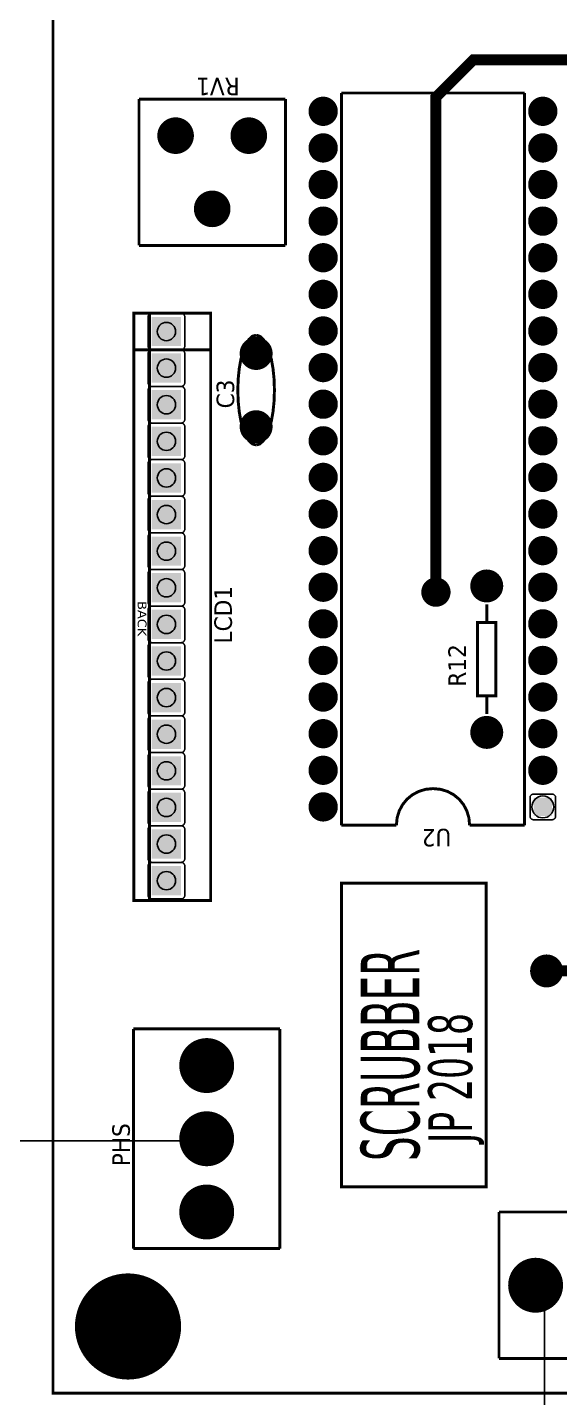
# Model space of a CAD drawing. Header units: millimetres. Extents: x 123.5 to 144.3, y 105.4 to 121.6.
# Drawn here: x 127.1 to 129.28, y 108.23 to 113.84 of the extents above; entities that cross this region are included whole.
import ezdxf

# ---------------------------------------------------------------- set-up
doc = ezdxf.new("R2010")
doc.units = ezdxf.units.MM
doc.layers.add('DESC', color=250, linetype='Continuous')
doc.layers.add('WIRES', color=7, linetype='Continuous')
doc.styles.get("Standard").update_dxf_attribs({"font": 'tahoma.ttf'})

# ---------------------------------------------------------------- blocks, each defined once
blk = doc.blocks.new('EPAD')
at = {"const_width": 0.5}
blk.add_lwpolyline([(-0.25, 0, 1), (0.25, 0, 1)], format="xyb", close=True, dxfattribs=at)
blk = doc.blocks.new('RPAD')
blk.add_trace([(-0.5, -0.5), (-0.5, 0.5), (0.5, -0.5), (0.5, 0.5)])
blk = doc.blocks.new('Scrubber')
for points, const_width in [([(127.9875, 110.0638), (134.1975, 110.0638), (134.1975, 114.0288), (127.9875, 114.0288), (127.9875, 110.0638)], 0.008), ([(127.9875, 110.0638), (134.1975, 110.0638), (134.1975, 114.0288), (127.9875, 114.0288), (127.9875, 110.0638)], 0.008), ([(128.3825, 113.8088), (128.3825, 113.4088)], 0.008), ([(128.9825, 113.8088), (128.3825, 113.8088)], 0.008), ([(128.3825, 113.8088), (128.3825, 113.4088)], 0.008), ([(128.9825, 113.8088), (128.3825, 113.8088)], 0.008), ([(128.9825, 113.8088), (128.9825, 113.4088)], 0.008), ([(128.9825, 113.8088), (128.9825, 113.4088)], 0.008), ([(129.3335, 113.5979), (130.9375, 113.5979), (130.9375, 113.8082), (129.3335, 113.8082), (129.3335, 113.5979)], 0.008), ([(129.3335, 113.5979), (130.9375, 113.5979), (130.9375, 113.8082), (129.3335, 113.8082), (129.3335, 113.5979)], 0.008), ([(130.8375, 113.6019), (130.8375, 113.8042)], 0.008), ([(130.8375, 113.6019), (130.8375, 113.8042)], 0.008), ([(131.1225, 113.7938), (131.1225, 113.3938)], 0.008), ([(131.5225, 113.7938), (131.1225, 113.7938)], 0.008), ([(131.1225, 113.7938), (131.1225, 113.3938)], 0.008), ([(131.5225, 113.7938), (131.1225, 113.7938)], 0.008), ([(131.5225, 113.3938), (131.5225, 113.7938)], 0.008), ([(131.5225, 113.3938), (131.5225, 113.7938)], 0.008), ([(130.9348, 113.7649), (129.3363, 113.7649)], 0.008), ([(130.9348, 113.7649), (129.3363, 113.7649)], 0.008), ([(130.5775, 113.4738), (130.5805, 113.484), (130.589, 113.4934), (130.6026, 113.5019), (130.6206, 113.5093), (130.6427, 113.5154), (130.6682, 113.5199), (130.6967, 113.5228), (130.7275, 113.5238)], 0.008), ([(130.5775, 113.4738), (130.5805, 113.484), (130.589, 113.4934), (130.6026, 113.5019), (130.6206, 113.5093), (130.6427, 113.5154), (130.6682, 113.5199), (130.6967, 113.5228), (130.7275, 113.5238)], 0.008), ([(130.8775, 113.4738), (130.8745, 113.484), (130.8659, 113.4934), (130.8522, 113.5019), (130.834, 113.5093), (130.8119, 113.5154), (130.7864, 113.5199), (130.7581, 113.5228), (130.7275, 113.5238)], 0.008), ([(130.8775, 113.4738), (130.8745, 113.484), (130.8659, 113.4934), (130.8522, 113.5019), (130.834, 113.5093), (130.8119, 113.5154), (130.7864, 113.5199), (130.7581, 113.5228), (130.7275, 113.5238)], 0.008), ([(130.5775, 113.4738), (130.5805, 113.4636), (130.589, 113.4542), (130.6026, 113.4457), (130.6206, 113.4383), (130.6427, 113.4322), (130.6682, 113.4277), (130.6967, 113.4248), (130.7275, 113.4238)], 0.008), ([(130.5775, 113.4738), (130.5805, 113.4636), (130.589, 113.4542), (130.6026, 113.4457), (130.6206, 113.4383), (130.6427, 113.4322), (130.6682, 113.4277), (130.6967, 113.4248), (130.7275, 113.4238)], 0.008), ([(130.8775, 113.4738), (130.8745, 113.4636), (130.8659, 113.4542), (130.8522, 113.4457), (130.834, 113.4383), (130.8119, 113.4322), (130.7864, 113.4277), (130.7581, 113.4248), (130.7275, 113.4238)], 0.008), ([(130.8775, 113.4738), (130.8745, 113.4636), (130.8659, 113.4542), (130.8522, 113.4457), (130.834, 113.4383), (130.8119, 113.4322), (130.7864, 113.4277), (130.7581, 113.4248), (130.7275, 113.4238)], 0.008), ([(128.3825, 113.4088), (128.9825, 113.4088)], 0.008), ([(128.3825, 113.4088), (128.9825, 113.4088)], 0.008), ([(131.5225, 113.3938), (131.1225, 113.3938)], 0.008), ([(131.5225, 113.3938), (131.1225, 113.3938)], 0.008), ([(128.5509, 112.8453), (129.3809, 112.8453), (129.3809, 113.2403), (128.5509, 113.2403), (128.5509, 112.8453)], 0.008), ([(128.5509, 112.8453), (129.3809, 112.8453), (129.3809, 113.2403), (128.5509, 113.2403), (128.5509, 112.8453)], 0.008), ([(129.539, 113.0906), (129.539, 113.2406)], 0.008), ([(129.539, 113.2406), (131.539, 113.2406)], 0.008), ([(129.539, 113.0906), (129.539, 113.2406)], 0.008), ([(129.539, 113.2406), (131.539, 113.2406)], 0.008), ([(131.539, 113.2406), (131.539, 112.7406)], 0.008), ([(131.539, 113.2406), (131.539, 112.7406)], 0.008), ([(129.639, 112.9906), (129.637, 113.0109), (129.6312, 113.0298), (129.6221, 113.0468), (129.61, 113.0616), (129.5952, 113.0737), (129.5782, 113.0828), (129.5593, 113.0886), (129.539, 113.0906)], 0.008), ([(129.639, 112.9906), (129.637, 113.0109), (129.6312, 113.0298), (129.6221, 113.0468), (129.61, 113.0616), (129.5952, 113.0737), (129.5782, 113.0828), (129.5593, 113.0886), (129.539, 113.0906)], 0.008), ([(129.639, 112.9906), (129.637, 112.9699), (129.6312, 112.9509), (129.6221, 112.9339), (129.61, 112.9192), (129.5952, 112.9072), (129.5782, 112.8982), (129.5593, 112.8925), (129.539, 112.8906)], 0.008), ([(129.639, 112.9906), (129.637, 112.9699), (129.6312, 112.9509), (129.6221, 112.9339), (129.61, 112.9192), (129.5952, 112.9072), (129.5782, 112.8982), (129.5593, 112.8925), (129.539, 112.8906)], 0.008), ([(130.1756, 112.9826), (131.5273, 112.9826), (131.6293, 112.8806), (131.6293, 112.0121), (131.6609, 111.9806), (131.6609, 111.9053)], 0.03), ([(129.539, 112.7406), (129.539, 112.8906)], 0.008), ([(129.539, 112.7406), (129.539, 112.8906)], 0.008), ([(129.8925, 112.8438), (129.8425, 112.8438)], 0.008), ([(129.8925, 112.8438), (129.8425, 112.8438)], 0.008), ([(129.8925, 112.8188), (130.0925, 112.8188), (130.0925, 112.8688), (129.8925, 112.8688), (129.8925, 112.8188)], 0.008), ([(129.8925, 112.8188), (130.0925, 112.8188), (130.0925, 112.8688), (129.8925, 112.8688), (129.8925, 112.8188)], 0.008), ([(130.1425, 112.8438), (130.0925, 112.8438)], 0.008), ([(130.1425, 112.8438), (130.0925, 112.8438)], 0.008), ([(128.4824, 112.8103), (128.0824, 112.8103)], 0.008), ([(128.0824, 112.8103), (128.0824, 112.4103)], 0.008), ([(128.4824, 112.8103), (128.0824, 112.8103)], 0.008), ([(128.0824, 112.8103), (128.0824, 112.4103)], 0.008), ([(128.4824, 112.8103), (128.4824, 112.4103)], 0.008), ([(128.4824, 112.8103), (128.4824, 112.4103)], 0.008), ([(129.539, 112.7406), (131.539, 112.7406)], 0.008), ([(129.539, 112.7406), (131.539, 112.7406)], 0.008), ([(129.1409, 112.6803), (129.1409, 112.6063), (129.1536, 112.5936), (129.1346, 112.5936)], 0.03)]:
    blk.add_lwpolyline(points, dxfattribs=dict(const_width=const_width))
for points in [[(129.4275, 113.6688), (129.3475, 113.6688), (129.3465, 113.6689), (129.3455, 113.669), (129.3445, 113.6693), (129.3436, 113.6696), (129.3427, 113.67), (129.3419, 113.6705), (129.3411, 113.6711), (129.3404, 113.6717), (129.3398, 113.6724), (129.3392, 113.6732), (129.3387, 113.674), (129.3383, 113.6749), (129.338, 113.6758), (129.3377, 113.6768), (129.3376, 113.6778), (129.3375, 113.6788), (129.3375, 113.7588), (129.3376, 113.7598), (129.3377, 113.7609), (129.338, 113.7618), (129.3383, 113.7627), (129.3387, 113.7636), (129.3392, 113.7644), (129.3398, 113.7652), (129.3404, 113.7659), (129.3411, 113.7666), (129.3419, 113.7671), (129.3427, 113.7676), (129.3436, 113.768), (129.3445, 113.7684), (129.3455, 113.7686), (129.3465, 113.7688), (129.3475, 113.7688), (129.4275, 113.7688), (129.4286, 113.7688), (129.4296, 113.7686), (129.4305, 113.7684), (129.4315, 113.768), (129.4323, 113.7676), (129.4332, 113.7671), (129.4339, 113.7666), (129.4346, 113.7659), (129.4353, 113.7652), (129.4358, 113.7644), (129.4363, 113.7636), (129.4368, 113.7627), (129.4371, 113.7618), (129.4373, 113.7609), (129.4375, 113.7598), (129.4375, 113.7588), (129.4375, 113.6788), (129.4375, 113.6778), (129.4373, 113.6768), (129.4371, 113.6758), (129.4368, 113.6749), (129.4363, 113.674), (129.4358, 113.6732), (129.4353, 113.6724), (129.4346, 113.6717), (129.4339, 113.6711), (129.4332, 113.6705), (129.4323, 113.67), (129.4315, 113.6696), (129.4305, 113.6693), (129.4296, 113.669), (129.4286, 113.6689), (129.4275, 113.6688)], [(129.5275, 113.6688), (129.4475, 113.6688), (129.4465, 113.6689), (129.4455, 113.669), (129.4445, 113.6693), (129.4436, 113.6696), (129.4427, 113.67), (129.4419, 113.6705), (129.4411, 113.6711), (129.4404, 113.6717), (129.4398, 113.6724), (129.4392, 113.6732), (129.4387, 113.674), (129.4383, 113.6749), (129.438, 113.6758), (129.4377, 113.6768), (129.4376, 113.6778), (129.4375, 113.6788), (129.4375, 113.7588), (129.4376, 113.7598), (129.4377, 113.7609), (129.438, 113.7618), (129.4383, 113.7627), (129.4387, 113.7636), (129.4392, 113.7644), (129.4398, 113.7652), (129.4404, 113.7659), (129.4411, 113.7666), (129.4419, 113.7671), (129.4427, 113.7676), (129.4436, 113.768), (129.4445, 113.7684), (129.4455, 113.7686), (129.4465, 113.7688), (129.4475, 113.7688), (129.5275, 113.7688), (129.5286, 113.7688), (129.5296, 113.7686), (129.5305, 113.7684), (129.5315, 113.768), (129.5323, 113.7676), (129.5332, 113.7671), (129.5339, 113.7666), (129.5346, 113.7659), (129.5353, 113.7652), (129.5358, 113.7644), (129.5363, 113.7636), (129.5368, 113.7627), (129.5371, 113.7618), (129.5373, 113.7609), (129.5375, 113.7598), (129.5375, 113.7588), (129.5375, 113.6788), (129.5375, 113.6778), (129.5373, 113.6768), (129.5371, 113.6758), (129.5368, 113.6749), (129.5363, 113.674), (129.5358, 113.6732), (129.5353, 113.6724), (129.5346, 113.6717), (129.5339, 113.6711), (129.5332, 113.6705), (129.5323, 113.67), (129.5315, 113.6696), (129.5305, 113.6693), (129.5296, 113.669), (129.5286, 113.6689), (129.5275, 113.6688)], [(129.6275, 113.6688), (129.5475, 113.6688), (129.5465, 113.6689), (129.5455, 113.669), (129.5445, 113.6693), (129.5436, 113.6696), (129.5427, 113.67), (129.5419, 113.6705), (129.5411, 113.6711), (129.5404, 113.6717), (129.5398, 113.6724), (129.5392, 113.6732), (129.5387, 113.674), (129.5383, 113.6749), (129.538, 113.6758), (129.5377, 113.6768), (129.5376, 113.6778), (129.5375, 113.6788), (129.5375, 113.7588), (129.5376, 113.7598), (129.5377, 113.7609), (129.538, 113.7618), (129.5383, 113.7627), (129.5387, 113.7636), (129.5392, 113.7644), (129.5398, 113.7652), (129.5404, 113.7659), (129.5411, 113.7666), (129.5419, 113.7671), (129.5427, 113.7676), (129.5436, 113.768), (129.5445, 113.7684), (129.5455, 113.7686), (129.5465, 113.7688), (129.5475, 113.7688), (129.6275, 113.7688), (129.6286, 113.7688), (129.6296, 113.7686), (129.6305, 113.7684), (129.6315, 113.768), (129.6323, 113.7676), (129.6332, 113.7671), (129.6339, 113.7666), (129.6346, 113.7659), (129.6353, 113.7652), (129.6358, 113.7644), (129.6363, 113.7636), (129.6368, 113.7627), (129.6371, 113.7618), (129.6373, 113.7609), (129.6375, 113.7598), (129.6375, 113.7588), (129.6375, 113.6788), (129.6375, 113.6778), (129.6373, 113.6768), (129.6371, 113.6758), (129.6368, 113.6749), (129.6363, 113.674), (129.6358, 113.6732), (129.6353, 113.6724), (129.6346, 113.6717), (129.6339, 113.6711), (129.6332, 113.6705), (129.6323, 113.67), (129.6315, 113.6696), (129.6305, 113.6693), (129.6296, 113.669), (129.6286, 113.6689), (129.6275, 113.6688)], [(129.7275, 113.6688), (129.6475, 113.6688), (129.6465, 113.6689), (129.6455, 113.669), (129.6445, 113.6693), (129.6436, 113.6696), (129.6427, 113.67), (129.6419, 113.6705), (129.6411, 113.6711), (129.6404, 113.6717), (129.6398, 113.6724), (129.6392, 113.6732), (129.6387, 113.674), (129.6383, 113.6749), (129.638, 113.6758), (129.6377, 113.6768), (129.6376, 113.6778), (129.6375, 113.6788), (129.6375, 113.7588), (129.6376, 113.7598), (129.6377, 113.7609), (129.638, 113.7618), (129.6383, 113.7627), (129.6387, 113.7636), (129.6392, 113.7644), (129.6398, 113.7652), (129.6404, 113.7659), (129.6411, 113.7666), (129.6419, 113.7671), (129.6427, 113.7676), (129.6436, 113.768), (129.6445, 113.7684), (129.6455, 113.7686), (129.6465, 113.7688), (129.6475, 113.7688), (129.7275, 113.7688), (129.7286, 113.7688), (129.7296, 113.7686), (129.7305, 113.7684), (129.7315, 113.768), (129.7323, 113.7676), (129.7332, 113.7671), (129.7339, 113.7666), (129.7346, 113.7659), (129.7353, 113.7652), (129.7358, 113.7644), (129.7363, 113.7636), (129.7368, 113.7627), (129.7371, 113.7618), (129.7373, 113.7609), (129.7375, 113.7598), (129.7375, 113.7588), (129.7375, 113.6788), (129.7375, 113.6778), (129.7373, 113.6768), (129.7371, 113.6758), (129.7368, 113.6749), (129.7363, 113.674), (129.7358, 113.6732), (129.7353, 113.6724), (129.7346, 113.6717), (129.7339, 113.6711), (129.7332, 113.6705), (129.7323, 113.67), (129.7315, 113.6696), (129.7305, 113.6693), (129.7296, 113.669), (129.7286, 113.6689), (129.7275, 113.6688)], [(129.8275, 113.6688), (129.7475, 113.6688), (129.7465, 113.6689), (129.7455, 113.669), (129.7445, 113.6693), (129.7436, 113.6696), (129.7427, 113.67), (129.7419, 113.6705), (129.7411, 113.6711), (129.7404, 113.6717), (129.7398, 113.6724), (129.7392, 113.6732), (129.7387, 113.674), (129.7383, 113.6749), (129.738, 113.6758), (129.7377, 113.6768), (129.7376, 113.6778), (129.7375, 113.6788), (129.7375, 113.7588), (129.7376, 113.7598), (129.7377, 113.7609), (129.738, 113.7618), (129.7383, 113.7627), (129.7387, 113.7636), (129.7392, 113.7644), (129.7398, 113.7652), (129.7404, 113.7659), (129.7411, 113.7666), (129.7419, 113.7671), (129.7427, 113.7676), (129.7436, 113.768), (129.7445, 113.7684), (129.7455, 113.7686), (129.7465, 113.7688), (129.7475, 113.7688), (129.8275, 113.7688), (129.8286, 113.7688), (129.8296, 113.7686), (129.8305, 113.7684), (129.8315, 113.768), (129.8323, 113.7676), (129.8332, 113.7671), (129.8339, 113.7666), (129.8346, 113.7659), (129.8353, 113.7652), (129.8358, 113.7644), (129.8363, 113.7636), (129.8368, 113.7627), (129.8371, 113.7618), (129.8373, 113.7609), (129.8375, 113.7598), (129.8375, 113.7588), (129.8375, 113.6788), (129.8375, 113.6778), (129.8373, 113.6768), (129.8371, 113.6758), (129.8368, 113.6749), (129.8363, 113.674), (129.8358, 113.6732), (129.8353, 113.6724), (129.8346, 113.6717), (129.8339, 113.6711), (129.8332, 113.6705), (129.8323, 113.67), (129.8315, 113.6696), (129.8305, 113.6693), (129.8296, 113.669), (129.8286, 113.6689), (129.8275, 113.6688)], [(129.9275, 113.6688), (129.8475, 113.6688), (129.8465, 113.6689), (129.8455, 113.669), (129.8445, 113.6693), (129.8436, 113.6696), (129.8427, 113.67), (129.8419, 113.6705), (129.8411, 113.6711), (129.8404, 113.6717), (129.8398, 113.6724), (129.8392, 113.6732), (129.8387, 113.674), (129.8383, 113.6749), (129.838, 113.6758), (129.8377, 113.6768), (129.8376, 113.6778), (129.8375, 113.6788), (129.8375, 113.7588), (129.8376, 113.7598), (129.8377, 113.7609), (129.838, 113.7618), (129.8383, 113.7627), (129.8387, 113.7636), (129.8392, 113.7644), (129.8398, 113.7652), (129.8404, 113.7659), (129.8411, 113.7666), (129.8419, 113.7671), (129.8427, 113.7676), (129.8436, 113.768), (129.8445, 113.7684), (129.8455, 113.7686), (129.8465, 113.7688), (129.8475, 113.7688), (129.9275, 113.7688), (129.9286, 113.7688), (129.9296, 113.7686), (129.9305, 113.7684), (129.9315, 113.768), (129.9323, 113.7676), (129.9332, 113.7671), (129.9339, 113.7666), (129.9346, 113.7659), (129.9353, 113.7652), (129.9358, 113.7644), (129.9363, 113.7636), (129.9368, 113.7627), (129.9371, 113.7618), (129.9373, 113.7609), (129.9375, 113.7598), (129.9375, 113.7588), (129.9375, 113.6788), (129.9375, 113.6778), (129.9373, 113.6768), (129.9371, 113.6758), (129.9368, 113.6749), (129.9363, 113.674), (129.9358, 113.6732), (129.9353, 113.6724), (129.9346, 113.6717), (129.9339, 113.6711), (129.9332, 113.6705), (129.9323, 113.67), (129.9315, 113.6696), (129.9305, 113.6693), (129.9296, 113.669), (129.9286, 113.6689), (129.9275, 113.6688)], [(130.0275, 113.6688), (129.9475, 113.6688), (129.9465, 113.6689), (129.9455, 113.669), (129.9445, 113.6693), (129.9436, 113.6696), (129.9427, 113.67), (129.9419, 113.6705), (129.9411, 113.6711), (129.9404, 113.6717), (129.9398, 113.6724), (129.9392, 113.6732), (129.9387, 113.674), (129.9383, 113.6749), (129.938, 113.6758), (129.9377, 113.6768), (129.9376, 113.6778), (129.9375, 113.6788), (129.9375, 113.7588), (129.9376, 113.7598), (129.9377, 113.7609), (129.938, 113.7618), (129.9383, 113.7627), (129.9387, 113.7636), (129.9392, 113.7644), (129.9398, 113.7652), (129.9404, 113.7659), (129.9411, 113.7666), (129.9419, 113.7671), (129.9427, 113.7676), (129.9436, 113.768), (129.9445, 113.7684), (129.9455, 113.7686), (129.9465, 113.7688), (129.9475, 113.7688), (130.0275, 113.7688), (130.0286, 113.7688), (130.0296, 113.7686), (130.0305, 113.7684), (130.0315, 113.768), (130.0323, 113.7676), (130.0332, 113.7671), (130.0339, 113.7666), (130.0346, 113.7659), (130.0353, 113.7652), (130.0358, 113.7644), (130.0363, 113.7636), (130.0368, 113.7627), (130.0371, 113.7618), (130.0373, 113.7609), (130.0375, 113.7598), (130.0375, 113.7588), (130.0375, 113.6788), (130.0375, 113.6778), (130.0373, 113.6768), (130.0371, 113.6758), (130.0368, 113.6749), (130.0363, 113.674), (130.0358, 113.6732), (130.0353, 113.6724), (130.0346, 113.6717), (130.0339, 113.6711), (130.0332, 113.6705), (130.0323, 113.67), (130.0315, 113.6696), (130.0305, 113.6693), (130.0296, 113.669), (130.0286, 113.6689), (130.0275, 113.6688)], [(130.1275, 113.6688), (130.0475, 113.6688), (130.0465, 113.6689), (130.0455, 113.669), (130.0445, 113.6693), (130.0436, 113.6696), (130.0427, 113.67), (130.0419, 113.6705), (130.0411, 113.6711), (130.0404, 113.6717), (130.0398, 113.6724), (130.0392, 113.6732), (130.0387, 113.674), (130.0383, 113.6749), (130.038, 113.6758), (130.0377, 113.6768), (130.0376, 113.6778), (130.0375, 113.6788), (130.0375, 113.7588), (130.0376, 113.7598), (130.0377, 113.7609), (130.038, 113.7618), (130.0383, 113.7627), (130.0387, 113.7636), (130.0392, 113.7644), (130.0398, 113.7652), (130.0404, 113.7659), (130.0411, 113.7666), (130.0419, 113.7671), (130.0427, 113.7676), (130.0436, 113.768), (130.0445, 113.7684), (130.0455, 113.7686), (130.0465, 113.7688), (130.0475, 113.7688), (130.1275, 113.7688), (130.1286, 113.7688), (130.1296, 113.7686), (130.1305, 113.7684), (130.1315, 113.768), (130.1323, 113.7676), (130.1332, 113.7671), (130.1339, 113.7666), (130.1346, 113.7659), (130.1353, 113.7652), (130.1358, 113.7644), (130.1363, 113.7636), (130.1368, 113.7627), (130.1371, 113.7618), (130.1373, 113.7609), (130.1375, 113.7598), (130.1375, 113.7588), (130.1375, 113.6788), (130.1375, 113.6778), (130.1373, 113.6768), (130.1371, 113.6758), (130.1368, 113.6749), (130.1363, 113.674), (130.1358, 113.6732), (130.1353, 113.6724), (130.1346, 113.6717), (130.1339, 113.6711), (130.1332, 113.6705), (130.1323, 113.67), (130.1315, 113.6696), (130.1305, 113.6693), (130.1296, 113.669), (130.1286, 113.6689), (130.1275, 113.6688)], [(130.2275, 113.6688), (130.1475, 113.6688), (130.1465, 113.6689), (130.1455, 113.669), (130.1445, 113.6693), (130.1436, 113.6696), (130.1427, 113.67), (130.1419, 113.6705), (130.1411, 113.6711), (130.1404, 113.6717), (130.1398, 113.6724), (130.1392, 113.6732), (130.1387, 113.674), (130.1383, 113.6749), (130.138, 113.6758), (130.1377, 113.6768), (130.1376, 113.6778), (130.1375, 113.6788), (130.1375, 113.7588), (130.1376, 113.7598), (130.1377, 113.7609), (130.138, 113.7618), (130.1383, 113.7627), (130.1387, 113.7636), (130.1392, 113.7644), (130.1398, 113.7652), (130.1404, 113.7659), (130.1411, 113.7666), (130.1419, 113.7671), (130.1427, 113.7676), (130.1436, 113.768), (130.1445, 113.7684), (130.1455, 113.7686), (130.1465, 113.7688), (130.1475, 113.7688), (130.2275, 113.7688), (130.2286, 113.7688), (130.2296, 113.7686), (130.2305, 113.7684), (130.2315, 113.768), (130.2323, 113.7676), (130.2332, 113.7671), (130.2339, 113.7666), (130.2346, 113.7659), (130.2353, 113.7652), (130.2358, 113.7644), (130.2363, 113.7636), (130.2368, 113.7627), (130.2371, 113.7618), (130.2373, 113.7609), (130.2375, 113.7598), (130.2375, 113.7588), (130.2375, 113.6788), (130.2375, 113.6778), (130.2373, 113.6768), (130.2371, 113.6758), (130.2368, 113.6749), (130.2363, 113.674), (130.2358, 113.6732), (130.2353, 113.6724), (130.2346, 113.6717), (130.2339, 113.6711), (130.2332, 113.6705), (130.2323, 113.67), (130.2315, 113.6696), (130.2305, 113.6693), (130.2296, 113.669), (130.2286, 113.6689), (130.2275, 113.6688)], [(130.3275, 113.6688), (130.2475, 113.6688), (130.2465, 113.6689), (130.2455, 113.669), (130.2445, 113.6693), (130.2436, 113.6696), (130.2427, 113.67), (130.2419, 113.6705), (130.2411, 113.6711), (130.2404, 113.6717), (130.2398, 113.6724), (130.2392, 113.6732), (130.2387, 113.674), (130.2383, 113.6749), (130.238, 113.6758), (130.2377, 113.6768), (130.2376, 113.6778), (130.2375, 113.6788), (130.2375, 113.7588), (130.2376, 113.7598), (130.2377, 113.7609), (130.238, 113.7618), (130.2383, 113.7627), (130.2387, 113.7636), (130.2392, 113.7644), (130.2398, 113.7652), (130.2404, 113.7659), (130.2411, 113.7666), (130.2419, 113.7671), (130.2427, 113.7676), (130.2436, 113.768), (130.2445, 113.7684), (130.2455, 113.7686), (130.2465, 113.7688), (130.2475, 113.7688), (130.3275, 113.7688), (130.3286, 113.7688), (130.3296, 113.7686), (130.3305, 113.7684), (130.3315, 113.768), (130.3323, 113.7676), (130.3332, 113.7671), (130.3339, 113.7666), (130.3346, 113.7659), (130.3353, 113.7652), (130.3358, 113.7644), (130.3363, 113.7636), (130.3368, 113.7627), (130.3371, 113.7618), (130.3373, 113.7609), (130.3375, 113.7598), (130.3375, 113.7588), (130.3375, 113.6788), (130.3375, 113.6778), (130.3373, 113.6768), (130.3371, 113.6758), (130.3368, 113.6749), (130.3363, 113.674), (130.3358, 113.6732), (130.3353, 113.6724), (130.3346, 113.6717), (130.3339, 113.6711), (130.3332, 113.6705), (130.3323, 113.67), (130.3315, 113.6696), (130.3305, 113.6693), (130.3296, 113.669), (130.3286, 113.6689), (130.3275, 113.6688)], [(130.4275, 113.6688), (130.3475, 113.6688), (130.3465, 113.6689), (130.3455, 113.669), (130.3445, 113.6693), (130.3436, 113.6696), (130.3427, 113.67), (130.3419, 113.6705), (130.3411, 113.6711), (130.3404, 113.6717), (130.3398, 113.6724), (130.3392, 113.6732), (130.3387, 113.674), (130.3383, 113.6749), (130.338, 113.6758), (130.3377, 113.6768), (130.3376, 113.6778), (130.3375, 113.6788), (130.3375, 113.7588), (130.3376, 113.7598), (130.3377, 113.7609), (130.338, 113.7618), (130.3383, 113.7627), (130.3387, 113.7636), (130.3392, 113.7644), (130.3398, 113.7652), (130.3404, 113.7659), (130.3411, 113.7666), (130.3419, 113.7671), (130.3427, 113.7676), (130.3436, 113.768), (130.3445, 113.7684), (130.3455, 113.7686), (130.3465, 113.7688), (130.3475, 113.7688), (130.4275, 113.7688), (130.4286, 113.7688), (130.4296, 113.7686), (130.4305, 113.7684), (130.4315, 113.768), (130.4323, 113.7676), (130.4332, 113.7671), (130.4339, 113.7666), (130.4346, 113.7659), (130.4353, 113.7652), (130.4358, 113.7644), (130.4363, 113.7636), (130.4368, 113.7627), (130.4371, 113.7618), (130.4373, 113.7609), (130.4375, 113.7598), (130.4375, 113.7588), (130.4375, 113.6788), (130.4375, 113.6778), (130.4373, 113.6768), (130.4371, 113.6758), (130.4368, 113.6749), (130.4363, 113.674), (130.4358, 113.6732), (130.4353, 113.6724), (130.4346, 113.6717), (130.4339, 113.6711), (130.4332, 113.6705), (130.4323, 113.67), (130.4315, 113.6696), (130.4305, 113.6693), (130.4296, 113.669), (130.4286, 113.6689), (130.4275, 113.6688)], [(130.5275, 113.6688), (130.4475, 113.6688), (130.4465, 113.6689), (130.4455, 113.669), (130.4445, 113.6693), (130.4436, 113.6696), (130.4427, 113.67), (130.4419, 113.6705), (130.4411, 113.6711), (130.4404, 113.6717), (130.4398, 113.6724), (130.4392, 113.6732), (130.4387, 113.674), (130.4383, 113.6749), (130.438, 113.6758), (130.4377, 113.6768), (130.4376, 113.6778), (130.4375, 113.6788), (130.4375, 113.7588), (130.4376, 113.7598), (130.4377, 113.7609), (130.438, 113.7618), (130.4383, 113.7627), (130.4387, 113.7636), (130.4392, 113.7644), (130.4398, 113.7652), (130.4404, 113.7659), (130.4411, 113.7666), (130.4419, 113.7671), (130.4427, 113.7676), (130.4436, 113.768), (130.4445, 113.7684), (130.4455, 113.7686), (130.4465, 113.7688), (130.4475, 113.7688), (130.5275, 113.7688), (130.5286, 113.7688), (130.5296, 113.7686), (130.5305, 113.7684), (130.5315, 113.768), (130.5323, 113.7676), (130.5332, 113.7671), (130.5339, 113.7666), (130.5346, 113.7659), (130.5353, 113.7652), (130.5358, 113.7644), (130.5363, 113.7636), (130.5368, 113.7627), (130.5371, 113.7618), (130.5373, 113.7609), (130.5375, 113.7598), (130.5375, 113.7588), (130.5375, 113.6788), (130.5375, 113.6778), (130.5373, 113.6768), (130.5371, 113.6758), (130.5368, 113.6749), (130.5363, 113.674), (130.5358, 113.6732), (130.5353, 113.6724), (130.5346, 113.6717), (130.5339, 113.6711), (130.5332, 113.6705), (130.5323, 113.67), (130.5315, 113.6696), (130.5305, 113.6693), (130.5296, 113.669), (130.5286, 113.6689), (130.5275, 113.6688)], [(130.6275, 113.6688), (130.5475, 113.6688), (130.5465, 113.6689), (130.5455, 113.669), (130.5445, 113.6693), (130.5436, 113.6696), (130.5427, 113.67), (130.5419, 113.6705), (130.5411, 113.6711), (130.5404, 113.6717), (130.5398, 113.6724), (130.5392, 113.6732), (130.5387, 113.674), (130.5383, 113.6749), (130.538, 113.6758), (130.5377, 113.6768), (130.5376, 113.6778), (130.5375, 113.6788), (130.5375, 113.7588), (130.5376, 113.7598), (130.5377, 113.7609), (130.538, 113.7618), (130.5383, 113.7627), (130.5387, 113.7636), (130.5392, 113.7644), (130.5398, 113.7652), (130.5404, 113.7659), (130.5411, 113.7666), (130.5419, 113.7671), (130.5427, 113.7676), (130.5436, 113.768), (130.5445, 113.7684), (130.5455, 113.7686), (130.5465, 113.7688), (130.5475, 113.7688), (130.6275, 113.7688), (130.6286, 113.7688), (130.6296, 113.7686), (130.6305, 113.7684), (130.6315, 113.768), (130.6323, 113.7676), (130.6332, 113.7671), (130.6339, 113.7666), (130.6346, 113.7659), (130.6353, 113.7652), (130.6358, 113.7644), (130.6363, 113.7636), (130.6368, 113.7627), (130.6371, 113.7618), (130.6373, 113.7609), (130.6375, 113.7598), (130.6375, 113.7588), (130.6375, 113.6788), (130.6375, 113.6778), (130.6373, 113.6768), (130.6371, 113.6758), (130.6368, 113.6749), (130.6363, 113.674), (130.6358, 113.6732), (130.6353, 113.6724), (130.6346, 113.6717), (130.6339, 113.6711), (130.6332, 113.6705), (130.6323, 113.67), (130.6315, 113.6696), (130.6305, 113.6693), (130.6296, 113.669), (130.6286, 113.6689), (130.6275, 113.6688)], [(130.7275, 113.6688), (130.6475, 113.6688), (130.6465, 113.6689), (130.6455, 113.669), (130.6445, 113.6693), (130.6436, 113.6696), (130.6427, 113.67), (130.6419, 113.6705), (130.6411, 113.6711), (130.6404, 113.6717), (130.6398, 113.6724), (130.6392, 113.6732), (130.6387, 113.674), (130.6383, 113.6749), (130.638, 113.6758), (130.6377, 113.6768), (130.6376, 113.6778), (130.6375, 113.6788), (130.6375, 113.7588), (130.6376, 113.7598), (130.6377, 113.7609), (130.638, 113.7618), (130.6383, 113.7627), (130.6387, 113.7636), (130.6392, 113.7644), (130.6398, 113.7652), (130.6404, 113.7659), (130.6411, 113.7666), (130.6419, 113.7671), (130.6427, 113.7676), (130.6436, 113.768), (130.6445, 113.7684), (130.6455, 113.7686), (130.6465, 113.7688), (130.6475, 113.7688), (130.7275, 113.7688), (130.7286, 113.7688), (130.7296, 113.7686), (130.7305, 113.7684), (130.7315, 113.768), (130.7323, 113.7676), (130.7332, 113.7671), (130.7339, 113.7666), (130.7346, 113.7659), (130.7353, 113.7652), (130.7358, 113.7644), (130.7363, 113.7636), (130.7368, 113.7627), (130.7371, 113.7618), (130.7373, 113.7609), (130.7375, 113.7598), (130.7375, 113.7588), (130.7375, 113.6788), (130.7375, 113.6778), (130.7373, 113.6768), (130.7371, 113.6758), (130.7368, 113.6749), (130.7363, 113.674), (130.7358, 113.6732), (130.7353, 113.6724), (130.7346, 113.6717), (130.7339, 113.6711), (130.7332, 113.6705), (130.7323, 113.67), (130.7315, 113.6696), (130.7305, 113.6693), (130.7296, 113.669), (130.7286, 113.6689), (130.7275, 113.6688)], [(130.8275, 113.6688), (130.7475, 113.6688), (130.7465, 113.6689), (130.7455, 113.669), (130.7445, 113.6693), (130.7436, 113.6696), (130.7427, 113.67), (130.7419, 113.6705), (130.7411, 113.6711), (130.7404, 113.6717), (130.7398, 113.6724), (130.7392, 113.6732), (130.7387, 113.674), (130.7383, 113.6749), (130.738, 113.6758), (130.7377, 113.6768), (130.7376, 113.6778), (130.7375, 113.6788), (130.7375, 113.7588), (130.7376, 113.7598), (130.7377, 113.7609), (130.738, 113.7618), (130.7383, 113.7627), (130.7387, 113.7636), (130.7392, 113.7644), (130.7398, 113.7652), (130.7404, 113.7659), (130.7411, 113.7666), (130.7419, 113.7671), (130.7427, 113.7676), (130.7436, 113.768), (130.7445, 113.7684), (130.7455, 113.7686), (130.7465, 113.7688), (130.7475, 113.7688), (130.8275, 113.7688), (130.8286, 113.7688), (130.8296, 113.7686), (130.8305, 113.7684), (130.8315, 113.768), (130.8323, 113.7676), (130.8332, 113.7671), (130.8339, 113.7666), (130.8346, 113.7659), (130.8353, 113.7652), (130.8358, 113.7644), (130.8363, 113.7636), (130.8368, 113.7627), (130.8371, 113.7618), (130.8373, 113.7609), (130.8375, 113.7598), (130.8375, 113.7588), (130.8375, 113.6788), (130.8375, 113.6778), (130.8373, 113.6768), (130.8371, 113.6758), (130.8368, 113.6749), (130.8363, 113.674), (130.8358, 113.6732), (130.8353, 113.6724), (130.8346, 113.6717), (130.8339, 113.6711), (130.8332, 113.6705), (130.8323, 113.67), (130.8315, 113.6696), (130.8305, 113.6693), (130.8296, 113.669), (130.8286, 113.6689), (130.8275, 113.6688)], [(130.9275, 113.6688), (130.8475, 113.6688), (130.8465, 113.6689), (130.8455, 113.669), (130.8445, 113.6693), (130.8436, 113.6696), (130.8427, 113.67), (130.8419, 113.6705), (130.8411, 113.6711), (130.8404, 113.6717), (130.8398, 113.6724), (130.8392, 113.6732), (130.8387, 113.674), (130.8383, 113.6749), (130.838, 113.6758), (130.8377, 113.6768), (130.8376, 113.6778), (130.8375, 113.6788), (130.8375, 113.7588), (130.8376, 113.7598), (130.8377, 113.7609), (130.838, 113.7618), (130.8383, 113.7627), (130.8387, 113.7636), (130.8392, 113.7644), (130.8398, 113.7652), (130.8404, 113.7659), (130.8411, 113.7666), (130.8419, 113.7671), (130.8427, 113.7676), (130.8436, 113.768), (130.8445, 113.7684), (130.8455, 113.7686), (130.8465, 113.7688), (130.8475, 113.7688), (130.9275, 113.7688), (130.9286, 113.7688), (130.9296, 113.7686), (130.9305, 113.7684), (130.9315, 113.768), (130.9323, 113.7676), (130.9332, 113.7671), (130.9339, 113.7666), (130.9346, 113.7659), (130.9353, 113.7652), (130.9358, 113.7644), (130.9363, 113.7636), (130.9368, 113.7627), (130.9371, 113.7618), (130.9373, 113.7609), (130.9375, 113.7598), (130.9375, 113.7588), (130.9375, 113.6788), (130.9375, 113.6778), (130.9373, 113.6768), (130.9371, 113.6758), (130.9368, 113.6749), (130.9363, 113.674), (130.9358, 113.6732), (130.9353, 113.6724), (130.9346, 113.6717), (130.9339, 113.6711), (130.9332, 113.6705), (130.9323, 113.67), (130.9315, 113.6696), (130.9305, 113.6693), (130.9296, 113.669), (130.9286, 113.6689), (130.9275, 113.6688)], [(129.564, 112.7256), (129.614, 112.7256), (129.615, 112.7255), (129.616, 112.7254), (129.617, 112.7251), (129.6179, 112.7248), (129.6188, 112.7244), (129.6196, 112.7239), (129.6204, 112.7233), (129.6211, 112.7227), (129.6217, 112.722), (129.6223, 112.7212), (129.6228, 112.7204), (129.6232, 112.7195), (129.6235, 112.7186), (129.6238, 112.7176), (129.6239, 112.7166), (129.624, 112.7156), (129.624, 112.6656), (129.6239, 112.6645), (129.6238, 112.6635), (129.6235, 112.6625), (129.6232, 112.6616), (129.6228, 112.6607), (129.6223, 112.6599), (129.6217, 112.6592), (129.6211, 112.6584), (129.6204, 112.6578), (129.6196, 112.6572), (129.6188, 112.6567), (129.6179, 112.6563), (129.617, 112.656), (129.616, 112.6558), (129.615, 112.6556), (129.614, 112.6556), (129.564, 112.6556), (129.5629, 112.6556), (129.5619, 112.6558), (129.561, 112.656), (129.56, 112.6563), (129.5592, 112.6567), (129.5583, 112.6572), (129.5576, 112.6578), (129.5569, 112.6584), (129.5562, 112.6592), (129.5557, 112.6599), (129.5552, 112.6607), (129.5547, 112.6616), (129.5544, 112.6625), (129.5542, 112.6635), (129.554, 112.6645), (129.554, 112.6656), (129.554, 112.7156), (129.554, 112.7166), (129.5542, 112.7176), (129.5544, 112.7186), (129.5547, 112.7195), (129.5552, 112.7204), (129.5557, 112.7212), (129.5562, 112.722), (129.5569, 112.7227), (129.5576, 112.7233), (129.5583, 112.7239), (129.5592, 112.7244), (129.56, 112.7248), (129.561, 112.7251), (129.5619, 112.7254), (129.5629, 112.7255), (129.564, 112.7256)]]:
    blk.add_lwpolyline(points, close=True)
for centre, radius in [((128.1698, 113.8238), 0.03), ((129.3875, 113.7188), 0.025), ((129.4875, 113.7188), 0.025), ((129.5875, 113.7188), 0.025), ((129.6875, 113.7188), 0.025), ((129.7875, 113.7188), 0.025), ((129.8875, 113.7188), 0.025), ((129.9875, 113.7188), 0.025), ((130.0875, 113.7188), 0.025), ((130.1875, 113.7188), 0.025), ((130.2875, 113.7188), 0.025), ((130.3875, 113.7188), 0.025), ((130.4875, 113.7188), 0.025), ((130.5875, 113.7188), 0.025), ((130.6875, 113.7188), 0.025), ((130.7875, 113.7188), 0.025), ((130.8875, 113.7188), 0.025), ((131.4225, 113.6938), 0.025), ((128.4825, 113.6088), 0.03), ((128.6825, 113.6088), 0.03), ((128.8825, 113.6088), 0.03), ((131.2225, 113.5938), 0.025), ((131.4225, 113.4938), 0.025), ((130.6275, 113.4738), 0.025), ((130.8275, 113.4738), 0.025), ((129.589, 113.2906), 0.03), ((129.689, 113.2906), 0.03), ((129.789, 113.2906), 0.03), ((129.889, 113.2906), 0.03), ((129.989, 113.2906), 0.03), ((130.089, 113.2906), 0.03), ((130.189, 113.2906), 0.03), ((130.289, 113.2906), 0.03), ((130.389, 113.2906), 0.03), ((130.489, 113.2906), 0.03), ((130.589, 113.2906), 0.03), ((130.689, 113.2906), 0.03), ((130.789, 113.2906), 0.03), ((130.889, 113.2906), 0.03), ((130.989, 113.2906), 0.03), ((131.089, 113.2906), 0.03), ((131.189, 113.2906), 0.03), ((131.289, 113.2906), 0.03), ((131.389, 113.2906), 0.03), ((131.489, 113.2906), 0.03), ((130.1756, 112.9826), 0.025), ((129.7925, 112.8438), 0.025), ((130.1925, 112.8438), 0.025), ((128.2824, 112.7103), 0.03), ((129.1409, 112.6803), 0.025), ((129.589, 112.6906), 0.03), ((129.689, 112.6906), 0.03), ((129.789, 112.6906), 0.03), ((129.889, 112.6906), 0.03), ((129.989, 112.6906), 0.03), ((130.089, 112.6906), 0.03), ((130.189, 112.6906), 0.03), ((130.289, 112.6906), 0.03), ((130.389, 112.6906), 0.03), ((130.489, 112.6906), 0.03), ((130.589, 112.6906), 0.03), ((130.689, 112.6906), 0.03), ((130.789, 112.6906), 0.03), ((130.889, 112.6906), 0.03), ((130.989, 112.6906), 0.03), ((131.089, 112.6906), 0.03), ((131.189, 112.6906), 0.03), ((131.289, 112.6906), 0.03), ((131.389, 112.6906), 0.03), ((131.489, 112.6906), 0.03)]:
    blk.add_circle(centre, radius)
for name, p, xscale, yscale in [('EPAD', (128.1698, 113.8238), 0.29, 0.29), ('EPAD', (128.1698, 113.8238), 0.25, 0.25), ('EPAD', (131.4225, 113.6938), 0.1, 0.1), ('EPAD', (131.4225, 113.6938), 0.08, 0.08), ('EPAD', (128.4825, 113.6088), 0.15, 0.15), ('EPAD', (128.4825, 113.6088), 0.12, 0.12), ('EPAD', (128.6825, 113.6088), 0.15, 0.15), ('EPAD', (128.6825, 113.6088), 0.12, 0.12), ('EPAD', (128.8825, 113.6088), 0.15, 0.15), ('EPAD', (128.8825, 113.6088), 0.12, 0.12), ('EPAD', (131.2225, 113.5938), 0.1, 0.1), ('EPAD', (131.2225, 113.5938), 0.08, 0.08), ('EPAD', (130.6275, 113.4738), 0.09, 0.09), ('EPAD', (130.8275, 113.4738), 0.09, 0.09), ('EPAD', (131.4225, 113.4938), 0.1, 0.1), ('EPAD', (131.4225, 113.4938), 0.08, 0.08), ('EPAD', (130.6275, 113.4738), 0.07, 0.07), ('EPAD', (130.8275, 113.4738), 0.07, 0.07), ('EPAD', (129.589, 113.2906), 0.08, 0.08), ('EPAD', (129.689, 113.2906), 0.08, 0.08), ('EPAD', (129.789, 113.2906), 0.08, 0.08), ('EPAD', (129.889, 113.2906), 0.08, 0.08), ('EPAD', (129.989, 113.2906), 0.08, 0.08), ('EPAD', (130.089, 113.2906), 0.08, 0.08), ('EPAD', (130.189, 113.2906), 0.08, 0.08), ('EPAD', (130.289, 113.2906), 0.08, 0.08), ('EPAD', (130.389, 113.2906), 0.08, 0.08), ('EPAD', (130.489, 113.2906), 0.08, 0.08), ('EPAD', (130.589, 113.2906), 0.08, 0.08), ('EPAD', (130.689, 113.2906), 0.08, 0.08), ('EPAD', (130.789, 113.2906), 0.08, 0.08), ('EPAD', (130.889, 113.2906), 0.08, 0.08), ('EPAD', (130.989, 113.2906), 0.08, 0.08), ('EPAD', (131.089, 113.2906), 0.08, 0.08), ('EPAD', (131.189, 113.2906), 0.08, 0.08), ('EPAD', (131.289, 113.2906), 0.08, 0.08), ('EPAD', (131.389, 113.2906), 0.08, 0.08), ('EPAD', (131.489, 113.2906), 0.08, 0.08), ('EPAD', (129.589, 113.2906), 0.06, 0.06), ('EPAD', (129.689, 113.2906), 0.06, 0.06), ('EPAD', (129.789, 113.2906), 0.06, 0.06), ('EPAD', (129.889, 113.2906), 0.06, 0.06), ('EPAD', (129.989, 113.2906), 0.06, 0.06), ('EPAD', (130.089, 113.2906), 0.06, 0.06), ('EPAD', (130.189, 113.2906), 0.06, 0.06), ('EPAD', (130.289, 113.2906), 0.06, 0.06), ('EPAD', (130.389, 113.2906), 0.06, 0.06), ('EPAD', (130.489, 113.2906), 0.06, 0.06), ('EPAD', (130.589, 113.2906), 0.06, 0.06), ('EPAD', (130.689, 113.2906), 0.06, 0.06), ('EPAD', (130.789, 113.2906), 0.06, 0.06), ('EPAD', (130.889, 113.2906), 0.06, 0.06), ('EPAD', (130.989, 113.2906), 0.06, 0.06), ('EPAD', (131.089, 113.2906), 0.06, 0.06), ('EPAD', (131.189, 113.2906), 0.06, 0.06), ('EPAD', (131.289, 113.2906), 0.06, 0.06), ('EPAD', (131.389, 113.2906), 0.06, 0.06), ('EPAD', (131.489, 113.2906), 0.06, 0.06), ('EPAD', (130.1756, 112.9826), 0.08, 0.08), ('EPAD', (130.1756, 112.9826), 0.06, 0.06), ('EPAD', (129.7925, 112.8438), 0.09, 0.09), ('EPAD', (129.7925, 112.8438), 0.07, 0.07), ('EPAD', (130.1925, 112.8438), 0.09, 0.09), ('EPAD', (130.1925, 112.8438), 0.07, 0.07), ('EPAD', (128.2824, 112.7103), 0.15, 0.15), ('EPAD', (128.2824, 112.7103), 0.12, 0.12), ('EPAD', (129.689, 112.6906), 0.08, 0.08), ('EPAD', (129.789, 112.6906), 0.08, 0.08), ('EPAD', (129.889, 112.6906), 0.08, 0.08), ('EPAD', (129.989, 112.6906), 0.08, 0.08), ('EPAD', (130.089, 112.6906), 0.08, 0.08), ('EPAD', (130.189, 112.6906), 0.08, 0.08), ('EPAD', (130.289, 112.6906), 0.08, 0.08), ('EPAD', (130.389, 112.6906), 0.08, 0.08), ('EPAD', (130.489, 112.6906), 0.08, 0.08), ('EPAD', (130.589, 112.6906), 0.08, 0.08), ('EPAD', (130.689, 112.6906), 0.08, 0.08), ('EPAD', (130.789, 112.6906), 0.08, 0.08), ('EPAD', (130.889, 112.6906), 0.08, 0.08), ('EPAD', (130.989, 112.6906), 0.08, 0.08), ('EPAD', (131.089, 112.6906), 0.08, 0.08), ('EPAD', (131.189, 112.6906), 0.08, 0.08), ('EPAD', (131.289, 112.6906), 0.08, 0.08), ('EPAD', (131.389, 112.6906), 0.08, 0.08), ('EPAD', (131.489, 112.6906), 0.08, 0.08), ('EPAD', (129.1409, 112.6803), 0.09, 0.09), ('EPAD', (129.1409, 112.6803), 0.07, 0.07), ('RPAD', (129.589, 112.6906), 0.05, 0.05), ('EPAD', (129.689, 112.6906), 0.06, 0.06), ('EPAD', (129.789, 112.6906), 0.06, 0.06), ('EPAD', (129.889, 112.6906), 0.06, 0.06), ('EPAD', (129.989, 112.6906), 0.06, 0.06), ('EPAD', (130.089, 112.6906), 0.06, 0.06), ('EPAD', (130.189, 112.6906), 0.06, 0.06), ('EPAD', (130.289, 112.6906), 0.06, 0.06), ('EPAD', (130.389, 112.6906), 0.06, 0.06), ('EPAD', (130.489, 112.6906), 0.06, 0.06), ('EPAD', (130.589, 112.6906), 0.06, 0.06), ('EPAD', (130.689, 112.6906), 0.06, 0.06), ('EPAD', (130.789, 112.6906), 0.06, 0.06), ('EPAD', (130.889, 112.6906), 0.06, 0.06), ('EPAD', (130.989, 112.6906), 0.06, 0.06), ('EPAD', (131.089, 112.6906), 0.06, 0.06), ('EPAD', (131.189, 112.6906), 0.06, 0.06), ('EPAD', (131.289, 112.6906), 0.06, 0.06), ('EPAD', (131.389, 112.6906), 0.06, 0.06), ('EPAD', (131.489, 112.6906), 0.06, 0.06)]:
    blk.add_blockref(name, p, dxfattribs=dict(xscale=xscale, yscale=yscale))
at = {"xscale": 0.08, "yscale": 0.08, "rotation": 180}
for p in [(129.3875, 113.7188), (129.4875, 113.7188), (129.5875, 113.7188), (129.6875, 113.7188), (129.7875, 113.7188), (129.8875, 113.7188), (129.9875, 113.7188), (130.0875, 113.7188), (130.1875, 113.7188), (130.2875, 113.7188), (130.3875, 113.7188), (130.4875, 113.7188), (130.5875, 113.7188), (130.6875, 113.7188), (130.7875, 113.7188), (130.8875, 113.7188)]:
    blk.add_blockref('RPAD', p, dxfattribs=at)
for s, height, width, p in [('PHS', 0.048, 1.041667, (128.6075, 113.8188)), ('PHS', 0.048, 1.041667, (128.6075, 113.8188)), ('LCD1', 0.048, 1.041667, (130.0355, 113.5399)), ('LCD1', 0.048, 1.041667, (130.0355, 113.5399)), ('C3', 0.048, 1.041667, (130.6775, 113.5338)), ('C3', 0.048, 1.041667, (130.6775, 113.5338)), ('SCRUBBER', 0.16, 0.5625, (128.6218, 113.0279)), ('SCRUBBER', 0.16, 0.5625, (128.6218, 113.0279)), ('JP 2018', 0.12, 0.666667, (128.6712, 112.8838)), ('JP 2018', 0.12, 0.666667, (128.6712, 112.8838)), ('R12', 0.048, 1.041667, (129.9175, 112.9008)), ('R12', 0.048, 1.041667, (129.9175, 112.9008))]:
    blk.add_text(s, height=height, dxfattribs=dict(width=width)).set_placement(p)
for s, height, rotation, width, p in [('BACK', 0.024, 180, 1.25, (130.1513, 113.7973)), ('BACK', 0.024, 180, 1.25, (130.1513, 113.7973)), ('RV1', 0.048, 90, 1.041667, (131.5805, 113.5188)), ('RV1', 0.048, 90, 1.041667, (131.5805, 113.5188)), ('U2', 0.048, 90, 1.041667, (129.529, 112.9406)), ('U2', 0.048, 90, 1.041667, (129.529, 112.9406))]:
    blk.add_text(s, height=height, rotation=rotation, dxfattribs=dict(width=width)).set_placement(p)

msp = doc.modelspace()

# ---------------------------------------------------------------- linework, layer by layer
at = {"layer": 'WIRES'}
for p, q in [((126.4441, 109.2819), (127.8176, 109.2819)), ((129.2157, 107.2468), (129.2157, 108.6871))]:
    msp.add_line(p, q, dxfattribs=at)

# ---------------------------------------------------------------- block references
at = {"layer": 'DESC', "xscale": 1.5, "yscale": 1.5, "zscale": 1.5, "rotation": 90}
msp.add_blockref('Scrubber', (298.2445, -83.7328), dxfattribs=at)

doc.saveas('drawing.dxf')
